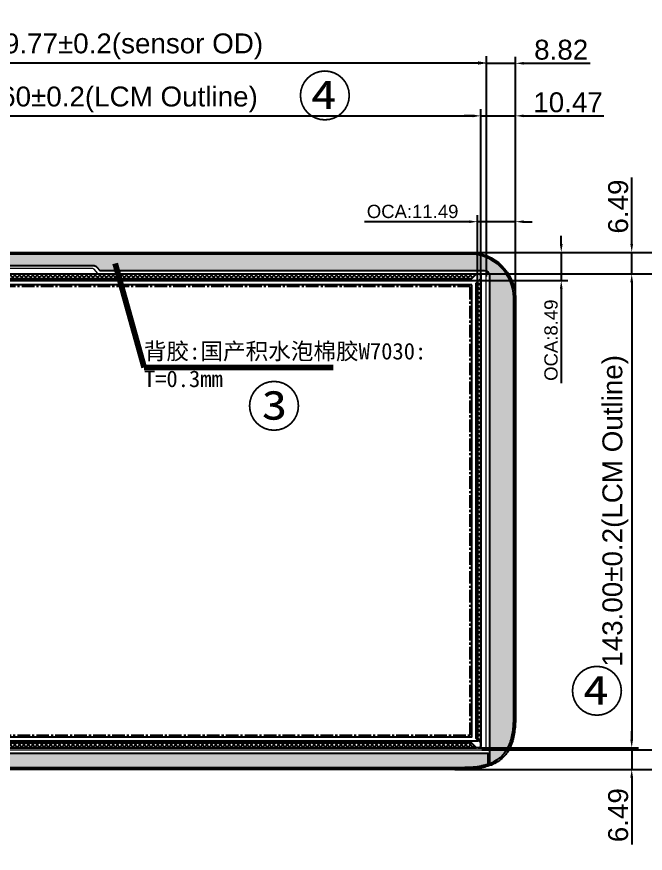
# Model space of a CAD drawing. Header units: millimetres. Extents: x 20905 to 43117, y -15595 to -5301.
# Drawn here: x 26424.3 to 26614, y -15171.2 to -14918.8 of the extents above; entities that cross this region are included whole.
import ezdxf

# ---------------------------------------------------------------- set-up
doc = ezdxf.new("R2010")
doc.units = ezdxf.units.MM
doc.header["$LTSCALE"] = 0.2
doc.header["$PDMODE"] = 35
doc.linetypes.add('CENTER2', pattern=[28.575, 19.05, -3.175, 3.175, -3.175])
for name, color, linetype in [('DIM', 4, 'Continuous'), ('LCM', 5, 'Continuous'), ('LENS', 6, 'Continuous'), ('OCA', 1, 'Continuous'), ('SENSOR', 7, 'Continuous'), ('tape', 62, 'Continuous'), ('背胶', 2, 'Continuous'), ('铁框', 11, 'Continuous')]:
    doc.layers.add(name, color=color, linetype=linetype)
doc.styles.add('TXT', font='arial.ttf', dxfattribs={"height": 3.5})
doc.styles.add('宋体', font='arial.ttf')
doc.dimstyles.get("Standard").update_dxf_attribs({"dimtxt": 4, "dimasz": 2.5, "dimexe": 1, "dimexo": 1, "dimtad": 1, "dimdsep": 46, "dimtxsty": '宋体', "dimcen": 0.09, "dimclrd": 256, "dimclre": 256, "dimclrt": 256, "dimadec": 0, "dimazin": 0, "dimtp": 0.005, "dimtm": 0.005, "dimtfac": 1, "dimtofl": 0, "dimtmove": 0, "dimatfit": 3, "dimfxl": 1, "dimtolj": 1, "dimlwd": -1, "dimlwe": -1, "dimarcsym": 0})
doc.dimstyles.new('STANDARD$0', dxfattribs={"dimtxt": 1.8, "dimasz": 2, "dimexe": 0.5, "dimexo": 0.6, "dimgap": 0.3, "dimtad": 0, "dimzin": 9, "dimdsep": 46, "dimtxsty": 'TXT', "dimcen": -2, "dimclrd": 256, "dimclre": 256, "dimclrt": 256, "dimadec": 1, "dimazin": 2, "dimtp": 0.2, "dimtm": 0.2, "dimtfac": 0.5, "dimtmove": 0, "dimatfit": 3, "dimfxl": 1, "dimtolj": 2, "dimarcsym": 0})
pattern_1 = [(45, (-4098.1585, 698.7331), (-0.6735192, 0.6735192), []), (135, (-4098.1585, 698.7331), (-0.6735192, -0.6735192), [])]

# ---------------------------------------------------------------- blocks, each defined once
blk = doc.blocks.new('LCM.')
at = {"layer": 'tape', "linetype": 'ByBlock'}
h = blk.add_hatch(dxfattribs=at)
h.set_pattern_fill('ANSI37', color=256, scale=0.3, style=0)
h.set_pattern_definition(pattern_1)
h.paths.add_polyline_path([(-2.438, 3.232), (-0.97, 1.764), (136.23, 1.764), (137.698, 3.232)])
h = blk.add_hatch(dxfattribs=at)
h.set_pattern_fill('ANSI37', color=256, scale=0.3, style=0)
h.set_pattern_definition(pattern_1)
h.paths.add_polyline_path([(-3.82, 1.962), (-2.29, 0.432), (-2.29, -222.568), (-3.82, -224.098)])
h = blk.add_hatch(dxfattribs=at)
h.set_pattern_fill('ANSI37', color=256, scale=0.3, style=0)
h.set_pattern_definition([(135, (4233.5185, 698.7331), (0.6735192, 0.6735192), []), (45, (4233.5185, 698.7331), (0.6735192, -0.6735192), [])])
h.paths.add_polyline_path([(139.18, 1.962), (137.65, 0.432), (137.65, -222.568), (139.18, -224.098)])
blk.add_lwpolyline([(49.9742, -225.368), (-3.32, -225.368, -0.41421356), (-3.82, -224.868), (-3.82, 2.732, -0.41421356), (-3.32, 3.232), (138.68, 3.232, -0.41421356), (139.18, 2.732), (139.18, -224.868, -0.41421356), (138.68, -225.368), (104.189, -225.368), (102.189, -226.368), (51.6492, -226.368)], format="xyb", close=True, dxfattribs=at)
for points in [[(-2.438, 3.232), (-0.97, 1.764), (136.23, 1.764), (137.698, 3.232), (-2.438, 3.232)], [(-3.82, 1.962), (-2.29, 0.432), (-2.29, -222.568), (-3.82, -224.098), (-3.82, 1.962)], [(139.18, -224.098), (139.18, 1.962), (137.65, 0.432), (137.65, -222.568), (139.18, -224.098)]]:
    blk.add_lwpolyline(points, dxfattribs=at)
at = {"layer": '铁框', "linetype": 'ByBlock'}
for p, q in [((-3.77, 2.682), (-3.77, -224.818)), ((138.63, 3.182), (-3.27, 3.182)), ((139.13, 2.682), (139.13, -224.818))]:
    blk.add_line(p, q, dxfattribs=at)
for centre, start, end in [((-3.27, 2.682), 90, 180), ((138.63, 2.682), 0, 90)]:
    blk.add_arc(centre, 0.5, start, end, dxfattribs=at)
blk = doc.blocks.new('*D186')
at = {"layer": 'Defpoints', "color": 0}
for p in [(26566.01, -14932.68), (26336.23, -14995.97), (26566.01, -14997.65)]:
    blk.add_point(p, dxfattribs=at)
at = {"layer": 'DIM', "lineweight": -2}
for p, q in [((26336.23, -14995.47), (26336.23, -14930.68)), ((26566.01, -14997.15), (26566.01, -14930.68)), ((26338.73, -14932.68), (26563.51, -14932.68))]:
    blk.add_line(p, q, dxfattribs=at)
at = {"layer": 'DIM'}
for points in [[(26338.73, -14932.26), (26338.73, -14933.1), (26336.23, -14932.68)], [(26563.51, -14932.26), (26563.51, -14933.1), (26566.01, -14932.68)]]:
    blk.add_solid(points, dxfattribs=at)
at = {"layer": 'DIM', "insert": (26454.91, -14927.74), "char_height": 6, "attachment_point": 5, "style": '宋体'}
blk.add_mtext('\\A2;229.77%%P0.2(sensor OD)', dxfattribs=at)
blk = doc.blocks.new('*D187')
at = {"layer": 'Defpoints', "color": 0}
for p in [(26565.33, -14996.4), (26626.48, -14996.4), (26564.19, -15139.96)]:
    blk.add_point(p, dxfattribs=at)
at = {"layer": 'DIM', "lineweight": -2}
for p, q in [((26565.83, -14996.4), (26628.48, -14996.4)), ((26626.48, -15137.46), (26626.48, -14998.9)), ((26564.69, -15139.96), (26628.48, -15139.96))]:
    blk.add_line(p, q, dxfattribs=at)
at = {"layer": 'DIM'}
for points in [[(26626.06, -14998.9), (26626.9, -14998.9), (26626.48, -14996.4)], [(26626.06, -15137.46), (26626.9, -15137.46), (26626.48, -15139.96)]]:
    blk.add_solid(points, dxfattribs=at)
at = {"layer": 'DIM', "insert": (26621.55, -15068.18), "char_height": 6, "attachment_point": 5, "rotation": 90, "style": '宋体'}
blk.add_mtext('\\A2;143.56%%P0.2(sensor OD)', dxfattribs=at)
blk = doc.blocks.new('*D188')
at = {"layer": 'Defpoints', "color": 0}
for p in [(26574.82, -14932.85), (26566.01, -14997.65), (26574.82, -15006.15)]:
    blk.add_point(p, dxfattribs=at)
at = {"layer": 'DIM', "lineweight": -2}
for p, q in [((26566.01, -14997.15), (26566.01, -14930.85)), ((26574.82, -15005.65), (26574.82, -14930.85)), ((26563.51, -14932.85), (26561.01, -14932.85)), ((26566.01, -14932.85), (26574.82, -14932.85)), ((26577.32, -14932.85), (26597.35, -14932.85))]:
    blk.add_line(p, q, dxfattribs=at)
at = {"layer": 'DIM'}
for points in [[(26563.51, -14932.43), (26563.51, -14933.26), (26566.01, -14932.85)], [(26577.32, -14932.43), (26577.32, -14933.26), (26574.82, -14932.85)]]:
    blk.add_solid(points, dxfattribs=at)
at = {"layer": 'DIM', "insert": (26588.59, -14928.78), "char_height": 6, "attachment_point": 5, "style": '宋体'}
blk.add_mtext('\\A2;8.82', dxfattribs=at)
blk = doc.blocks.new('*D189')
at = {"layer": 'Defpoints', "color": 0}
for p in [(26564.19, -15139.96), (26555.99, -15145.88), (26626.52, -15145.88)]:
    blk.add_point(p, dxfattribs=at)
at = {"layer": 'DIM', "lineweight": -2}
for p, q in [((26626.52, -15137.46), (26626.52, -15134.96)), ((26564.69, -15139.96), (26628.52, -15139.96)), ((26626.52, -15139.96), (26626.52, -15145.88)), ((26556.49, -15145.88), (26628.52, -15145.88)), ((26626.52, -15148.38), (26626.52, -15171.18))]:
    blk.add_line(p, q, dxfattribs=at)
at = {"layer": 'DIM'}
for points in [[(26626.11, -15137.46), (26626.94, -15137.46), (26626.52, -15139.96)], [(26626.11, -15148.38), (26626.94, -15148.38), (26626.52, -15145.88)]]:
    blk.add_solid(points, dxfattribs=at)
at = {"layer": 'DIM', "insert": (26622.46, -15162.97), "char_height": 6, "attachment_point": 5, "rotation": 90, "style": '宋体'}
blk.add_mtext('\\A2;5.91', dxfattribs=at)
blk = doc.blocks.new('*D190')
at = {"layer": 'Defpoints', "color": 0}
for p in [(26564.36, -14948.71), (26335.75, -14997.17), (26564.36, -14999.69)]:
    blk.add_point(p, dxfattribs=at)
at = {"layer": 'DIM', "color": 3, "lineweight": -2}
for p, q in [((26335.75, -14996.67), (26335.75, -14946.71)), ((26338.25, -14948.71), (26561.86, -14948.71)), ((26564.36, -14999.19), (26564.36, -14946.71))]:
    blk.add_line(p, q, dxfattribs=at)
at = {"layer": 'DIM', "color": 3}
for points in [[(26338.25, -14948.29), (26338.25, -14949.13), (26335.75, -14948.71)], [(26561.86, -14948.29), (26561.86, -14949.13), (26564.36, -14948.71)]]:
    blk.add_solid(points, dxfattribs=at)
at = {"layer": 'DIM', "color": 3, "insert": (26450.05, -14943.77), "char_height": 6, "attachment_point": 5, "style": '宋体'}
blk.add_mtext('\\A2;228.60{\\fArial|b0|i0|c134|p34;%%P}0.2(LCM Outline)', dxfattribs=at)
blk = doc.blocks.new('*D191')
at = {"layer": 'Defpoints', "color": 0}
for p in [(26563.13, -14996.38), (26562.94, -15139.38), (26609.87, -15139.38)]:
    blk.add_point(p, dxfattribs=at)
at = {"layer": 'DIM', "color": 3, "lineweight": -2}
for p, q in [((26563.63, -14996.38), (26611.87, -14996.38)), ((26609.87, -14998.88), (26609.87, -15136.88)), ((26563.44, -15139.38), (26611.87, -15139.38))]:
    blk.add_line(p, q, dxfattribs=at)
at = {"layer": 'DIM', "color": 3}
for points in [[(26609.45, -14998.88), (26610.28, -14998.88), (26609.87, -14996.38)], [(26609.45, -15136.88), (26610.28, -15136.88), (26609.87, -15139.38)]]:
    blk.add_solid(points, dxfattribs=at)
at = {"layer": 'DIM', "color": 3, "insert": (26604.93, -15067.88), "char_height": 6, "attachment_point": 5, "rotation": 90, "style": '宋体'}
blk.add_mtext('\\A2;143.00{\\fArial|b0|i0|c134|p34;%%P}0.2(LCM Outline)', dxfattribs=at)
blk = doc.blocks.new('*D192')
at = {"layer": 'Defpoints', "color": 0}
for p in [(26562.94, -15139.38), (26555.99, -15145.88), (26609.87, -15145.88)]:
    blk.add_point(p, dxfattribs=at)
at = {"layer": 'DIM', "color": 3, "lineweight": -2}
for p, q in [((26609.87, -15136.88), (26609.87, -15134.38)), ((26563.44, -15139.38), (26611.87, -15139.38)), ((26609.87, -15139.38), (26609.87, -15145.88)), ((26556.49, -15145.88), (26611.87, -15145.88)), ((26609.87, -15148.38), (26609.87, -15168.51))]:
    blk.add_line(p, q, dxfattribs=at)
at = {"layer": 'DIM', "color": 3}
for points in [[(26609.45, -15136.88), (26610.28, -15136.88), (26609.87, -15139.38)], [(26609.45, -15148.38), (26610.28, -15148.38), (26609.87, -15145.88)]]:
    blk.add_solid(points, dxfattribs=at)
at = {"layer": 'DIM', "color": 3, "insert": (26605.8, -15159.69), "char_height": 6, "attachment_point": 5, "rotation": 90, "style": '宋体'}
blk.add_mtext('\\A2;6.49', dxfattribs=at)
blk = doc.blocks.new('*D193')
at = {"layer": 'Defpoints', "color": 0}
for p in [(26556.98, -14989.89), (26609.87, -14989.89), (26563.58, -14996.38)]:
    blk.add_point(p, dxfattribs=at)
at = {"layer": 'DIM', "color": 3, "lineweight": -2}
for p, q in [((26609.87, -14987.39), (26609.87, -14967.26)), ((26557.48, -14989.89), (26611.87, -14989.89)), ((26609.87, -14996.38), (26609.87, -14989.89)), ((26564.08, -14996.38), (26611.87, -14996.38)), ((26609.87, -14998.88), (26609.87, -15001.38))]:
    blk.add_line(p, q, dxfattribs=at)
at = {"layer": 'DIM', "color": 3}
for points in [[(26609.45, -14987.39), (26610.28, -14987.39), (26609.87, -14989.89)], [(26609.45, -14998.88), (26610.28, -14998.88), (26609.87, -14996.38)]]:
    blk.add_solid(points, dxfattribs=at)
at = {"layer": 'DIM', "color": 3, "insert": (26605.8, -14976.07), "char_height": 6, "attachment_point": 5, "rotation": 90, "style": '宋体'}
blk.add_mtext('\\A2;6.49', dxfattribs=at)
blk = doc.blocks.new('*D194')
at = {"layer": 'Defpoints', "color": 0}
for p in [(26574.82, -14948.71), (26564.36, -14999.69), (26574.82, -15006.15)]:
    blk.add_point(p, dxfattribs=at)
at = {"layer": 'DIM', "color": 3, "lineweight": -2}
for p, q in [((26561.86, -14948.71), (26559.36, -14948.71)), ((26564.36, -14999.19), (26564.36, -14946.71)), ((26564.36, -14948.71), (26574.82, -14948.71)), ((26574.82, -15005.65), (26574.82, -14946.71)), ((26577.32, -14948.71), (26601.5, -14948.71))]:
    blk.add_line(p, q, dxfattribs=at)
at = {"layer": 'DIM', "color": 3}
for points in [[(26561.86, -14948.29), (26561.86, -14949.13), (26564.36, -14948.71)], [(26577.32, -14948.29), (26577.32, -14949.13), (26574.82, -14948.71)]]:
    blk.add_solid(points, dxfattribs=at)
at = {"layer": 'DIM', "color": 3, "insert": (26590.66, -14944.65), "char_height": 6, "attachment_point": 5, "style": '宋体'}
blk.add_mtext('\\A2;10.47', dxfattribs=at)
blk = doc.blocks.new('*D212')
at = {"layer": 'Defpoints', "color": 0}
for p in [(26574.82, -14980.64), (26563.34, -15000.79), (26574.82, -15006.15)]:
    blk.add_point(p, dxfattribs=at)
at = {"layer": 'DIM', "lineweight": -2}
for p, q in [((26563.34, -15000.29), (26563.34, -14978.64)), ((26574.82, -15005.65), (26574.82, -14978.64)), ((26560.84, -14980.64), (26529.21, -14980.64)), ((26574.82, -14980.64), (26563.34, -14980.64)), ((26577.32, -14980.64), (26579.82, -14980.64))]:
    blk.add_line(p, q, dxfattribs=at)
at = {"layer": 'DIM'}
for points in [[(26560.84, -14980.22), (26560.84, -14981.05), (26563.34, -14980.64)], [(26577.32, -14980.22), (26577.32, -14981.05), (26574.82, -14980.64)]]:
    blk.add_solid(points, dxfattribs=at)
at = {"layer": 'DIM', "insert": (26543.77, -14977.57), "char_height": 4, "attachment_point": 5, "style": '宋体'}
blk.add_mtext('\\A2;OCA:11.49', dxfattribs=at)
blk = doc.blocks.new('*D195')
at = {"layer": 'Defpoints', "color": 0}
for p in [(26556.98, -14989.89), (26561.07, -14998.38), (26588.61, -14998.38)]:
    blk.add_point(p, dxfattribs=at)
at = {"layer": 'DIM', "lineweight": -2}
for p, q in [((26588.61, -14987.39), (26588.61, -14984.89)), ((26557.48, -14989.89), (26590.61, -14989.89)), ((26588.61, -14989.89), (26588.61, -14998.38)), ((26561.57, -14998.38), (26590.61, -14998.38)), ((26588.61, -15000.88), (26588.61, -15029.4))]:
    blk.add_line(p, q, dxfattribs=at)
at = {"layer": 'DIM'}
for points in [[(26588.19, -14987.39), (26589.03, -14987.39), (26588.61, -14989.89)], [(26588.19, -15000.88), (26589.03, -15000.88), (26588.61, -14998.38)]]:
    blk.add_solid(points, dxfattribs=at)
at = {"layer": 'DIM', "insert": (26585.54, -15016.39), "char_height": 4, "attachment_point": 5, "rotation": 90, "style": '宋体'}
blk.add_mtext('\\A2;OCA:8.49', dxfattribs=at)
blk = doc.blocks.new('*D213')
at = {"layer": 'Defpoints', "color": 0}
for p in [(26556.98, -14989.89), (26626.48, -14989.89), (26565, -14996.4)]:
    blk.add_point(p, dxfattribs=at)
at = {"layer": 'DIM', "lineweight": -2}
for p, q in [((26626.48, -14987.39), (26626.48, -14968.43)), ((26557.48, -14989.89), (26628.48, -14989.89)), ((26626.48, -14996.4), (26626.48, -14989.89)), ((26565.5, -14996.4), (26628.48, -14996.4)), ((26626.48, -14998.9), (26626.48, -15001.4))]:
    blk.add_line(p, q, dxfattribs=at)
at = {"layer": 'DIM'}
for points in [[(26626.06, -14987.39), (26626.9, -14987.39), (26626.48, -14989.89)], [(26626.06, -14998.9), (26626.9, -14998.9), (26626.48, -14996.4)]]:
    blk.add_solid(points, dxfattribs=at)
at = {"layer": 'DIM', "insert": (26622.42, -14976.66), "char_height": 6, "attachment_point": 5, "rotation": 90, "style": '宋体'}
blk.add_mtext('\\A2;6.51', dxfattribs=at)

msp = doc.modelspace()

# ---------------------------------------------------------------- hatches: boundary and pattern name
at = {"layer": '背胶'}
h = msp.add_hatch(dxfattribs=at)
h.set_pattern_fill('ANSI36', color=256, scale=0.25, style=0)
h.set_pattern_definition([(45, (1179.65166, 0), (0.420949506, 1.54348152), [1.984375, -0.396875, 0, -0.396875])])
edge = h.paths.add_edge_path()
edge.add_arc((26336.5685, -14993.6031), 0.2, 129.49172, 270)
edge.add_line((26336.5685, -14993.8031), (26447.3402, -14993.8031))
edge.add_arc((26447.3402, -14995.3031), 1.5, 41.531902, 90, ccw=False)
edge.add_line((26448.4631, -14994.3085), (26449.4149, -14995.3831))
edge.add_line((26449.4149, -14995.3831), (26565.5053, -14995.3831))
edge.add_arc((26565.5053, -14996.8831), 1.5, 0, 90, ccw=False)
edge.add_line((26567.0053, -14996.8831), (26567.0053, -15144.0932))
edge.add_arc((26561.9838, -15130.5339), 14.4593, 290.321307, 291.451383)
edge.add_arc((26563.168, -15133.525), 11.2423, 291.409213, 302.169649)
edge.add_arc((26563.8864, -15134.731), 9.839, 302.367473, 306.122439)
edge.add_arc((26564.205, -15135.1561), 9.3078, 306.080831, 326.536902)
edge.add_arc((26562.8019, -15134.2405), 10.9832, 326.588501, 337.878076)
edge.add_arc((26559.878, -15133.0336), 14.1464, 337.809045, 346.011624)
edge.add_arc((26554.7963, -15131.7552), 19.3864, 345.975999, 351.862601)
edge.add_arc((26546.8139, -15130.5722), 27.456, 351.776668, 355.969731)
edge.add_arc((26530.3972, -15129.4133), 43.9135, 355.966764, 358.901802)
edge.add_line((26574.3026, -15130.2549), (26574.3109, -15129.8006))
edge.add_line((26574.3109, -15129.8006), (26574.3169, -15129.3476))
edge.add_line((26574.3169, -15129.3476), (26574.3206, -15128.8945))
edge.add_line((26574.3206, -15128.8945), (26574.322, -15128.441))
edge.add_line((26574.322, -15128.441), (26574.322, -15005.2384))
edge.add_line((26574.322, -15005.2384), (26574.3214, -15005.0447))
edge.add_line((26574.3214, -15005.0447), (26574.3206, -15004.8508))
edge.add_arc((26479.822, -15005.2797), 94.4996, 0.260069, 0.726301)
edge.add_arc((26502.1179, -15005.0023), 72.202, 0.730455, 1.183332)
edge.add_arc((26560.9073, -15003.7897), 13.4, 1.19088, 90)
edge.add_line((26560.9073, -14990.3897), (26344.9633, -14990.3897))
edge.add_arc((26344.9632, -15003.7897), 13.4, 89.999849, 129.49172)
edge = h.paths.add_edge_path()
edge.add_arc((26335.0353, -14995.0674), 0.2, 0, 137.473612, ccw=False)
edge.add_line((26335.2353, -14995.0674), (26335.2353, -15003.8476))
edge.add_line((26335.2353, -15003.8476), (26333.4003, -15003.8476))
edge.add_line((26333.4003, -15003.8476), (26333.4003, -15025.8157))
edge.add_line((26333.4003, -15025.8157), (26335.2353, -15025.8157))
edge.add_line((26335.2353, -15025.8157), (26335.2353, -15043.8522))
edge.add_line((26335.2353, -15043.8522), (26334.2353, -15043.8522))
edge.add_line((26334.2353, -15043.8522), (26334.2353, -15110.3921))
edge.add_line((26334.2353, -15110.3921), (26335.2353, -15110.3921))
edge.add_line((26335.2353, -15110.3921), (26335.2353, -15139.4631))
edge.add_arc((26336.7353, -15139.4631), 1.5, 180, 270)
edge.add_line((26336.7353, -15140.9631), (26566.5053, -15140.9631))
edge.add_line((26566.5053, -15140.9631), (26566.5053, -15144.368))
edge.add_arc((26561.9838, -15130.6339), 14.4593, 283.635445, 288.222298, ccw=False)
edge.add_arc((26561.0575, -15126.9837), 18.225, 280.636782, 283.760314, ccw=False)
edge.add_arc((26559.9178, -15120.4939), 24.8138, 274.802478, 280.457047, ccw=False)
edge.add_arc((26558.5899, -15104.3979), 40.9644, 271.311596, 274.768566, ccw=False)
edge.add_line((26559.5275, -15145.3516), (26559.0171, -15145.3622))
edge.add_line((26559.0171, -15145.3622), (26558.5074, -15145.3699))
edge.add_line((26558.5074, -15145.3699), (26557.9978, -15145.3746))
edge.add_line((26557.9978, -15145.3746), (26557.4876, -15145.3764))
edge.add_line((26557.4876, -15145.3764), (26348.1829, -15145.3764))
edge.add_line((26348.1829, -15145.3764), (26347.7293, -15145.375))
edge.add_line((26347.7293, -15145.375), (26347.2763, -15145.3713))
edge.add_line((26347.2763, -15145.3713), (26346.8232, -15145.3653))
edge.add_line((26346.8232, -15145.3653), (26346.369, -15145.357))
edge.add_arc((26347.2113, -15101.4772), 43.8879, 265.963547, 268.900272, ccw=False)
edge.add_arc((26346.0527, -15117.8754), 27.4488, 261.772392, 265.966519, ccw=False)
edge.add_arc((26344.8698, -15125.8531), 19.3839, 255.97086, 261.858181, ccw=False)
edge.add_arc((26343.5916, -15130.9324), 14.1464, 247.803947, 256.006541, ccw=False)
edge.add_arc((26342.3847, -15133.8553), 10.9841, 236.584247, 247.872976, ccw=False)
edge.add_arc((26341.4686, -15135.259), 9.308, 216.077066, 236.532926, ccw=False)
edge.add_arc((26341.8931, -15134.9409), 9.8383, 212.363152, 216.118356, ccw=False)
edge.add_arc((26343.099, -15134.2227), 11.2414, 201.404076, 212.165291, ccw=False)
edge.add_arc((26346.0912, -15133.0384), 14.4594, 193.630381, 201.446265, ccw=False)
edge.add_arc((26349.7428, -15132.112), 18.2265, 190.631968, 193.755251, ccw=False)
edge.add_arc((26356.2372, -15130.9721), 24.8199, 184.799048, 190.45224, ccw=False)
edge.add_arc((26372.349, -15129.6438), 40.9864, 181.309895, 184.765039, ccw=False)
edge.add_line((26331.3734, -15130.5808), (26331.3628, -15130.0703))
edge.add_line((26331.3628, -15130.0703), (26331.3552, -15129.5607))
edge.add_line((26331.3552, -15129.5607), (26331.3504, -15129.0511))
edge.add_line((26331.3504, -15129.0511), (26331.3486, -15128.5408))
edge.add_line((26331.3486, -15128.5408), (26331.3486, -15005.4385))
edge.add_line((26331.3486, -15005.4385), (26331.3492, -15005.2447))
edge.add_line((26331.3492, -15005.2447), (26331.35, -15005.0506))
edge.add_arc((26425.8318, -15005.4796), 94.4827, 179.273633, 179.739865, ccw=False)
edge.add_arc((26403.6806, -15005.2042), 72.3298, 178.817223, 179.269327, ccw=False)
edge.add_arc((26344.7632, -15003.9897), 13.4, 137.473612, 178.808969, ccw=False)

# ---------------------------------------------------------------- linework, layer by layer
at = {"layer": 'LCM', "linetype": 'CENTER2'}
msp.add_lwpolyline([(26561.1213, -15135.5631), (26561.1213, -15000.2031), (26344.5453, -15000.2031), (26344.5453, -15135.5631)], close=True, dxfattribs=at)
at = {"layer": 'LENS', "linetype": 'Continuous'}
msp.add_lwpolyline([(26344.7633, -14989.8897), (26560.9073, -14989.8897, -0.40813886), (26574.8043, -15003.5008, -0.00197605), (26574.8139, -15004.0755, -0.00203432), (26574.8206, -15004.8485), (26574.8214, -15005.0429), (26574.822, -15005.2377), (26574.822, -15128.5417), (26574.8206, -15128.9973), (26574.8169, -15129.4529), (26574.8109, -15129.9085), (26574.8025, -15130.3641, -0.01280722), (26574.7007, -15132.6371, -0.01829438), (26574.4824, -15134.6705, -0.02568607), (26574.09, -15136.6743, -0.03580061), (26573.4397, -15138.6651, -0.0492933), (26572.3874, -15140.6637, -0.08949423), (26569.9811, -15143.1826, -0.01640641), (26569.4207, -15143.5641, -0.04700409), (26567.4543, -15144.5571, -0.0341075), (26565.5109, -15145.1714, -0.01363301), (26564.513, -15145.3871, -0.02468546), (26562.0371, -15145.7188, -0.0150883), (26559.5384, -15145.8515), (26559.026, -15145.8621), (26558.5135, -15145.8698), (26558.001, -15145.8746), (26557.4885, -15145.8764), (26348.1822, -15145.8764)], format="xyb", dxfattribs=at)
msp.add_lwpolyline([(26561.6213, -14999.7031), (26344.0453, -14999.7031), (26344.0453, -15136.0631), (26561.6213, -15136.0631)], close=True, dxfattribs=at)
at = {"layer": 'OCA'}
msp.add_lwpolyline([(26342.3353, -15137.3831), (26342.3353, -14998.3831), (26563.3353, -14998.3831), (26563.3353, -15137.3831)], close=True, dxfattribs=at)
at = {"layer": 'SENSOR', "linetype": 'Continuous', "lineweight": 15}
msp.add_lwpolyline([(26448.833, -14996.2343), (26447.7145, -14994.9715, 0.21469223), (26447.3402, -14994.8031), (26336.7333, -14994.8031, 0.41421356), (26336.2333, -14995.3031), (26336.2333, -15004.2913, 0.41421356), (26336.7333, -15004.7913), (26338.0753, -15004.7913, -0.41421356), (26338.5753, -15005.2913), (26338.5753, -15042.6113, -0.41421356), (26338.0753, -15043.1113), (26336.7333, -15043.1113, 0.41421356), (26336.2333, -15043.6113), (26336.2333, -15139.4631, 0.41421356), (26336.7333, -15139.9631), (26565.5053, -15139.9631, 0.41421356), (26566.0053, -15139.4631), (26566.0053, -14996.9028, 0.41421356), (26565.5053, -14996.4028), (26449.2073, -14996.4028, -0.21469223)], format="xyb", close=True, dxfattribs=at)
at = {"layer": '背胶', "linetype": 'Continuous'}
for points in [[(26336.5685, -14993.8031), (26447.3402, -14993.8031, -0.21469223), (26448.4631, -14994.3085), (26449.4149, -14995.3831), (26565.5053, -14995.3831, -0.41421356), (26567.0053, -14996.8831), (26567.0053, -15144.0932, 0.00493093), (26567.2717, -15143.9916, 0.04698579), (26569.1537, -15143.0413, 0.0163856), (26569.6867, -15142.6785, 0.08949423), (26571.97, -15140.2884, 0.04929995), (26572.9766, -15138.3766, 0.03580579), (26573.6049, -15136.4531, 0.0256908), (26573.9875, -15134.4993, 0.01829773), (26574.2019, -15132.5019, 0.01280722), (26574.3026, -15130.2549), (26574.3109, -15129.8006), (26574.3169, -15129.3476), (26574.3206, -15128.8945), (26574.322, -15128.441), (26574.322, -15005.2384), (26574.3214, -15005.0447), (26574.3206, -15004.8508, 0.00203432), (26574.314, -15004.0818, 0.00197605), (26574.3044, -15003.5112, 0.40813886), (26560.9073, -14990.3897), (26344.9633, -14990.3897, 0.17404181)], [(26336.7353, -15140.9631), (26566.5053, -15140.9631), (26566.5053, -15144.368, -0.02001659), (26565.3925, -15144.6856, -0.01362982), (26564.4215, -15144.8956, -0.02467772), (26561.9953, -15145.2206, -0.01508502), (26559.5275, -15145.3516), (26559.0171, -15145.3622), (26558.5074, -15145.3699), (26557.9978, -15145.3746), (26557.4876, -15145.3764), (26348.1829, -15145.3764)]]:
    msp.add_lwpolyline(points, format="xyb", dxfattribs=at)

# ---------------------------------------------------------------- block references
at = {"layer": 'LCM', "rotation": 270}
msp.add_blockref('LCM.', (26561.1213, -15000.2031), dxfattribs=at)

# ---------------------------------------------------------------- texts
at = {"color": 1, "char_height": 12, "width": 3.138098, "attachment_point": 1, "style": '宋体'}
for s, insert in [('④', (26509.1099, -14936.7633)), ('③', (26493.7757, -15030.4106)), ('④', (26591.1835, -15116.3825))]:
    msp.add_mtext(s, dxfattribs=dict(at, insert=insert))
at = {"layer": 'DIM', "insert": (26462.7027, -15017.2021), "char_height": 5, "width": 91.481493, "attachment_point": 1, "style": '宋体'}
msp.add_mtext('{\\fSimHei|b0|i0|c134|p49;\\C1;背胶:国产积水泡棉胶W7030: T=0.3mm}', dxfattribs=at)

# ---------------------------------------------------------------- dimensions: what is measured, and where the dimension line sits
at = {"layer": 'DIM'}
for base, p1, p2, text, override, picture, middle in [((26566.0053, -14932.6791), (26336.2333, -14995.9702), (26566.0053, -14997.6485), '<>%%P0.2(sensor OD)', {"dimtxt": 6, "dimasz": 2.5, "dimexe": 2, "dimexo": 0.5, "dimgap": 1, "dimtad": 1, "dimzin": 0, "dimtxsty": '宋体', "dimaunit": 1, "dimadec": 4, "dimatfit": 0, "dimtvp": 0.928571, "dimarcsym": 2}, '*D186', (26454.9053, -14932.6791)), ((26574.822, -14980.6378), (26563.3353, -15000.7947), (26574.822, -15006.1451), 'OCA:<>', {"dimtxt": 4, "dimasz": 2.5, "dimexe": 2, "dimexo": 0.5, "dimgap": 1, "dimtad": 1, "dimzin": 0, "dimtxsty": '宋体', "dimaunit": 1, "dimadec": 4, "dimatfit": 0, "dimtvp": 0.928571, "dimarcsym": 2}, '*D212', (26543.7705, -14980.6378))]:
    dim = msp.add_linear_dim(base=base, p1=p1, p2=p2, text=text, dimstyle='STANDARD$0', override=override, dxfattribs=at)
    dim.commit()
    dim.dimension.update_dxf_attribs({"geometry": picture, "text_midpoint": middle, "dimtype": 160})
for base, p1, override, picture, middle in [((26574.822, -14932.8452), (26566.0053, -14997.6485), {"dimtxt": 6, "dimasz": 2.5, "dimexe": 2, "dimexo": 0.5, "dimgap": 1, "dimtad": 1, "dimzin": 0, "dimtxsty": '宋体', "dimaunit": 1, "dimadec": 4, "dimatfit": 0, "dimtvp": 0.928571, "dimarcsym": 2}, '*D188', (26588.588, -14928.7818)), ((26574.822, -14948.7093), (26564.3553, -14999.6853), {"dimtxt": 6, "dimasz": 2.5, "dimexe": 2, "dimexo": 0.5, "dimgap": 1, "dimtad": 1, "dimzin": 0, "dimtxsty": '宋体', "dimclrd": 3, "dimclre": 3, "dimclrt": 3, "dimaunit": 1, "dimadec": 4, "dimatfit": 0, "dimtvp": 0.928571, "dimarcsym": 2}, '*D194', (26590.663, -14944.6459))]:
    dim = msp.add_linear_dim(base=base, p1=p1, p2=(26574.822, -15006.1451), dimstyle='STANDARD$0', override=override, dxfattribs=at)
    dim.commit()
    dim.dimension.update_dxf_attribs({"geometry": picture, "text_midpoint": middle})
dim = msp.add_linear_dim(base=(26564.3553, -14948.7097), p1=(26335.7533, -14997.165), p2=(26564.3553, -14999.6853), text='<>{\\fArial|b0|i0|c134|p34;%%P}0.2(LCM Outline)', dimstyle='STANDARD$0', override={"dimtxt": 6, "dimasz": 2.5, "dimexe": 2, "dimexo": 0.5, "dimgap": 1, "dimtad": 1, "dimzin": 0, "dimtxsty": '宋体', "dimclrd": 3, "dimclre": 3, "dimclrt": 3, "dimaunit": 1, "dimadec": 4, "dimatfit": 0, "dimtvp": 0.928571, "dimarcsym": 2}, dxfattribs=at)
dim.commit()
dim.dimension.update_dxf_attribs({"geometry": '*D190', "text_midpoint": (26450.0543, -14943.7746)})
for base, p1, p2, override, picture, middle in [((26609.868, -14989.8897), (26563.5788, -14996.3831), (26556.9794, -14989.8897), {"dimtxt": 6, "dimasz": 2.5, "dimexe": 2, "dimexo": 0.5, "dimgap": 1, "dimtad": 1, "dimzin": 0, "dimtxsty": '宋体', "dimclrd": 3, "dimclre": 3, "dimclrt": 3, "dimaunit": 1, "dimadec": 4, "dimatfit": 0, "dimtvp": 0.928571, "dimarcsym": 2}, '*D193', (26605.8045, -14976.0746)), ((26626.4803, -14989.8897), (26565.0019, -14996.4028), (26556.9794, -14989.8897), {"dimtxt": 6, "dimasz": 2.5, "dimexe": 2, "dimexo": 0.5, "dimgap": 1, "dimtad": 1, "dimzin": 0, "dimtxsty": '宋体', "dimaunit": 1, "dimadec": 4, "dimatfit": 0, "dimtvp": 0.928571, "dimarcsym": 2}, '*D213', (26622.4169, -14976.6598)), ((26609.868, -15145.8764), (26562.94, -15139.3831), (26555.9898, -15145.8764), {"dimtxt": 6, "dimasz": 2.5, "dimexe": 2, "dimexo": 0.5, "dimgap": 1, "dimtad": 1, "dimzin": 0, "dimtxsty": '宋体', "dimclrd": 3, "dimclre": 3, "dimclrt": 3, "dimaunit": 1, "dimadec": 4, "dimatfit": 0, "dimtvp": 0.928571, "dimarcsym": 2}, '*D192', (26605.8045, -15159.6915))]:
    dim = msp.add_linear_dim(base=base, p1=p1, p2=p2, angle=90, dimstyle='STANDARD$0', override=override, dxfattribs=at)
    dim.commit()
    dim.dimension.update_dxf_attribs({"geometry": picture, "text_midpoint": middle})
dim = msp.add_linear_dim(base=(26588.6089, -14998.3831), p1=(26556.9794, -14989.8897), p2=(26561.0657, -14998.3831), angle=90, text='OCA:<>', dimstyle='STANDARD$0', override={"dimtxt": 4, "dimasz": 2.5, "dimexe": 2, "dimexo": 0.5, "dimgap": 1, "dimtad": 1, "dimzin": 0, "dimtxsty": '宋体', "dimaunit": 1, "dimadec": 4, "dimatfit": 0, "dimtvp": 0.928571, "dimarcsym": 2}, dxfattribs=at)
dim.commit()
dim.dimension.update_dxf_attribs({"geometry": '*D195', "text_midpoint": (26588.6089, -15016.394), "dimtype": 160})
for base, p1, p2, text, override, picture, middle in [((26609.868, -15139.3831), (26563.1312, -14996.3831), (26562.94, -15139.3831), '<>{\\fArial|b0|i0|c134|p34;%%P}0.2(LCM Outline)', {"dimtxt": 6, "dimasz": 2.5, "dimexe": 2, "dimexo": 0.5, "dimgap": 1, "dimtad": 1, "dimzin": 0, "dimtxsty": '宋体', "dimclrd": 3, "dimclre": 3, "dimclrt": 3, "dimaunit": 1, "dimadec": 4, "dimatfit": 0, "dimtvp": 0.928571, "dimarcsym": 2}, '*D191', (26604.9328, -15067.8831)), ((26626.4803, -14996.4028), (26564.1925, -15139.9631), (26565.328, -14996.4028), '<>%%P0.2(sensor OD)', {"dimtxt": 6, "dimasz": 2.5, "dimexe": 2, "dimexo": 0.5, "dimgap": 1, "dimtad": 1, "dimzin": 0, "dimtxsty": '宋体', "dimaunit": 1, "dimadec": 4, "dimatfit": 0, "dimtvp": 0.928571, "dimarcsym": 2}, '*D187', (26621.5451, -15068.1829))]:
    dim = msp.add_linear_dim(base=base, p1=p1, p2=p2, angle=90, text=text, dimstyle='STANDARD$0', override=override, dxfattribs=at)
    dim.commit()
    dim.dimension.update_dxf_attribs({"geometry": picture, "text_midpoint": middle})
dim = msp.add_linear_dim(base=(26626.5238, -15145.8764), p1=(26564.1925, -15139.9631), p2=(26555.9898, -15145.8764), angle=90, dimstyle='STANDARD$0', override={"dimtxt": 6, "dimasz": 2.5, "dimexe": 2, "dimexo": 0.5, "dimgap": 1, "dimtad": 1, "dimzin": 0, "dimtxsty": '宋体', "dimaunit": 1, "dimadec": 4, "dimatfit": 0, "dimtvp": 0.928571, "dimarcsym": 2}, dxfattribs=at)
dim.commit()
dim.dimension.update_dxf_attribs({"geometry": '*D189', "text_midpoint": (26626.5238, -15162.9708), "dimtype": 160})

# ---------------------------------------------------------------- leaders
msp.add_leader([(26453.9935, -14993.2413), (26462.8061, -15024.6368), (26519.8159, -15024.6368)], dimstyle='Standard', override={"dimtxt": 6, "dimexe": 2, "dimexo": 0, "dimgap": 1, "dimcen": -2, "dimaunit": 1, "dimadec": 4, "dimazin": 2, "dimtp": 0.2, "dimtm": 0.2, "dimtfac": 0.5, "dimtofl": 1, "dimatfit": 0, "dimtvp": 0.928571, "dimtolj": 2, "dimlwd": 65534, "dimlwe": 65534, "dimarcsym": 2}, dxfattribs=at)

doc.saveas('drawing.dxf')
